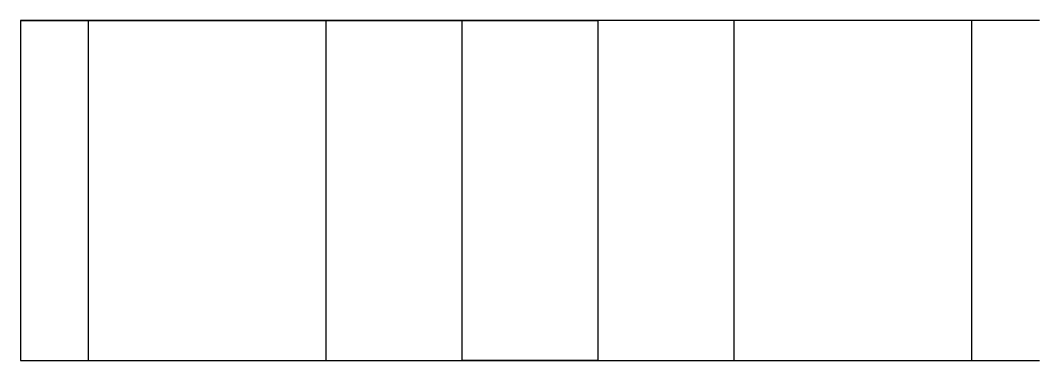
# Model space of a CAD drawing. Header units: inches. Extents: x 123 to 273, y 249 to 299.
import ezdxf

# ---------------------------------------------------------------- set-up
doc = ezdxf.new("R2010")
doc.units = ezdxf.units.IN
doc.header["$MEASUREMENT"] = 0

msp = doc.modelspace()

# ---------------------------------------------------------------- linework, layer by layer
for p, q in [((273.47, 299.42), (123.47, 299.42)), ((123.47, 299.42), (123.47, 249.42)), ((168.47, 249.42, 20), (168.47, 299.42, 20)), ((228.47, 299.42, 20), (228.47, 249.42, 20)), ((123.47, 249.42), (273.47, 249.42)), ((198.47, 249.42), (198.47, 249.42, 20)), ((198.47, 249.42), (208.47, 249.42))]:
    msp.add_line(p, q)
at = {"extrusion": (0, 0, -1)}
for p, q in [((123.47, 299.42), (133.47, 299.42)), ((123.47, 299.42), (198.47, 299.42)), ((133.47, 299.42), (133.47, 249.42)), ((208.47, 299.42), (188.47, 299.42)), ((188.47, 249.42), (188.47, 299.42)), ((198.47, 299.42), (208.47, 299.42)), ((273.47, 299.42), (208.47, 299.42)), ((208.47, 299.42), (208.47, 249.42)), ((273.47, 299.42), (263.47, 299.42)), ((263.47, 299.42), (263.47, 249.42)), ((208.47, 249.42), (188.47, 249.42))]:
    msp.add_line(p, q, dxfattribs=at)

doc.saveas('drawing.dxf')
